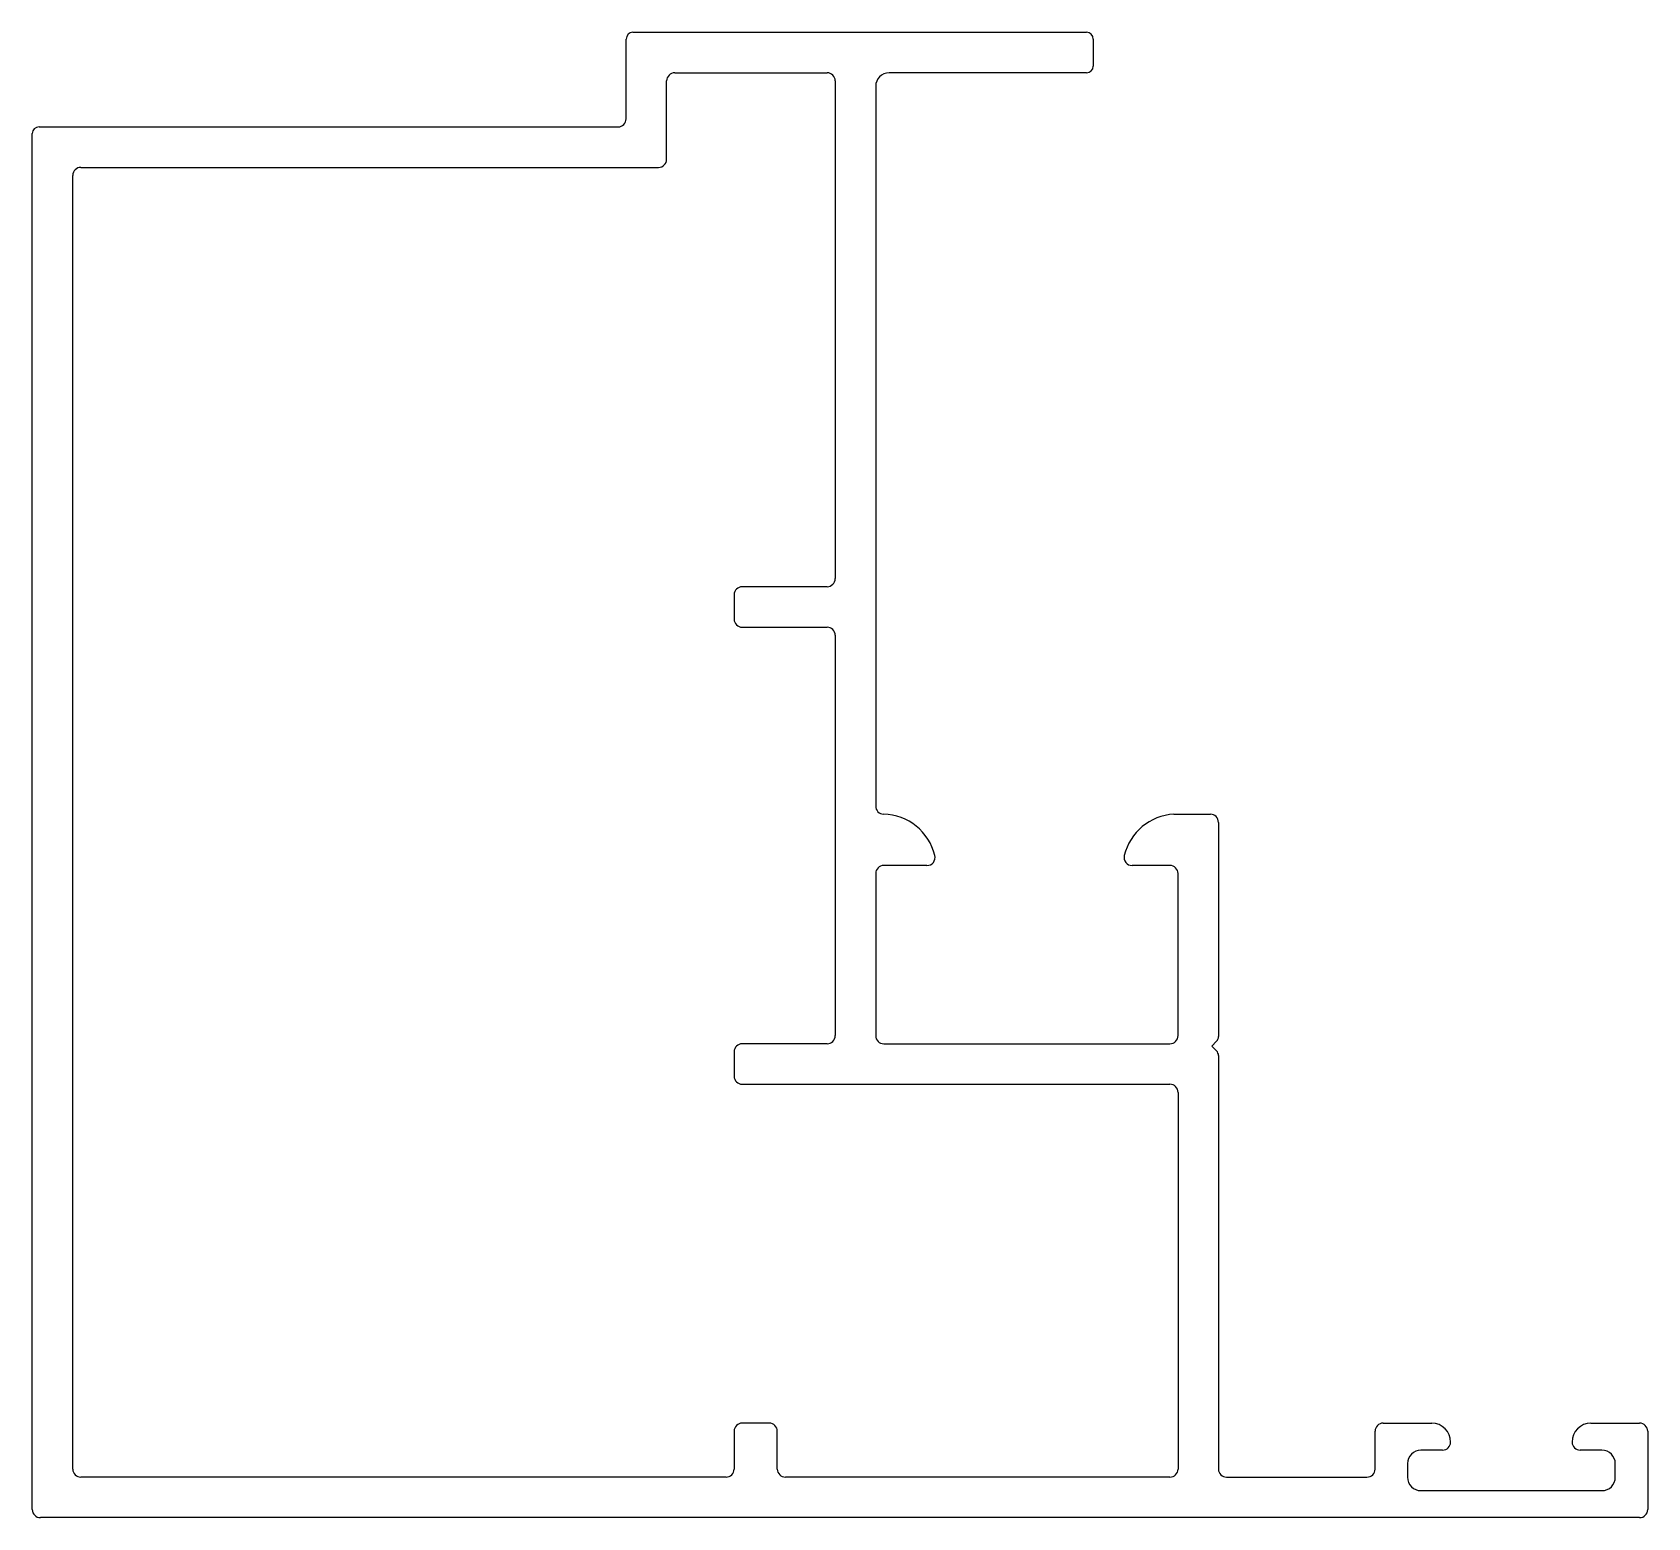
# Model space of a CAD drawing. Extents: x 746.7 to 806.5, y 440.2 to 495.2.
import ezdxf

# ---------------------------------------------------------------- set-up
doc = ezdxf.new("R2010")
doc.units = 0
doc.layers.get('0').update_dxf_attribs({"linetype": 'CONTINUOUS'})

msp = doc.modelspace()

# ---------------------------------------------------------------- linework, layer by layer
at = {"color": 0}
for p, q in [((768.701, 491.981), (768.701, 494.931)), ((768.951, 495.181), (785.755, 495.181)), ((786.005, 494.931), (786.005, 493.931)), ((770.201, 490.481), (770.201, 493.381)), ((770.501, 493.681), (776.145, 493.681)), ((776.445, 493.381), (776.445, 474.953)), ((777.945, 493.181), (777.945, 466.532)), ((785.755, 493.681), (778.445, 493.681)), ((746.701, 440.481), (746.701, 491.431)), ((746.951, 491.681), (768.401, 491.681)), ((748.501, 490.181), (769.901, 490.181)), ((748.201, 441.981), (748.201, 489.881)), ((776.145, 474.653), (773.001, 474.653)), ((772.701, 474.353), (772.701, 473.453)), ((773.001, 473.153), (776.145, 473.153)), ((776.445, 472.853), (776.445, 458.03)), ((788.994, 466.227), (790.345, 466.227)), ((790.645, 465.927), (790.645, 457.997)), ((777.945, 464.03), (777.945, 458.03)), ((779.845, 464.33), (778.245, 464.33)), ((788.845, 464.33), (787.445, 464.33)), ((789.145, 458.03), (789.145, 464.03)), ((790.572, 457.82), (790.395, 457.643)), ((772.701, 457.43), (772.701, 456.53)), ((776.145, 457.73), (773.001, 457.73)), ((778.245, 457.73), (788.845, 457.73)), ((790.395, 457.643), (790.572, 457.466)), ((790.645, 457.29), (790.645, 441.981)), ((773.001, 456.23), (788.845, 456.23)), ((789.145, 455.93), (789.145, 441.981)), ((774.001, 443.681), (773.001, 443.681)), ((796.745, 443.681), (798.545, 443.681)), ((804.445, 443.681), (806.245, 443.681)), ((772.701, 443.381), (772.701, 441.981)), ((774.301, 441.981), (774.301, 443.381)), ((796.445, 441.981), (796.445, 443.381)), ((806.545, 443.381), (806.545, 440.481)), ((798.945, 442.681), (798.145, 442.681)), ((804.845, 442.681), (804.045, 442.681)), ((772.401, 441.681), (748.501, 441.681)), ((788.845, 441.681), (774.601, 441.681)), ((790.945, 441.681), (796.145, 441.681)), ((797.645, 442.181), (797.645, 441.681)), ((805.345, 441.681), (805.345, 442.181)), ((798.145, 441.181), (804.845, 441.181)), ((806.245, 440.181), (747.001, 440.181))]:
    msp.add_line(p, q, dxfattribs=at)
for centre, radius, start, end in [((768.951, 494.931), 0.25, 90, 180), ((785.755, 494.931), 0.25, 0, 90), ((785.755, 493.931), 0.25, 270, 360), ((770.501, 493.381), 0.3, 90, 180), ((776.145, 493.381), 0.3, 0, 90), ((778.445, 493.181), 0.5, 90, 180), ((768.401, 491.981), 0.3, 270, 0), ((746.951, 491.431), 0.25, 90, 180), ((748.501, 489.881), 0.3, 90, 180), ((769.901, 490.481), 0.3, 270, 0), ((773.001, 474.353), 0.3, 90, 180), ((776.145, 474.953), 0.3, 270, 0), ((773.001, 473.453), 0.3, 180, 270), ((776.145, 472.853), 0.3, 0, 90), ((778.245, 466.532), 0.3, 180.00127, 268.59879), ((778.189, 464.228), 2.004, 13.62987, 88.59879), ((789.098, 464.23), 2, 92.97282, 166.39104), ((790.345, 465.927), 0.3, 360, 90), ((779.845, 464.63), 0.3, 270, 13.62987), ((787.445, 464.63), 0.3, 166.39104, 270), ((778.245, 464.03), 0.3, 90, 180), ((788.845, 464.03), 0.3, 360, 90), ((776.145, 458.03), 0.3, 270, 360), ((778.245, 458.03), 0.3, 180, 270), ((788.845, 458.03), 0.3, 270, 0), ((790.395, 457.997), 0.25, 315, 360), ((773.001, 457.43), 0.3, 90, 180), ((790.395, 457.29), 0.25, 0, 45), ((773.001, 456.53), 0.3, 180, 270), ((788.845, 455.93), 0.3, 360, 90), ((773.001, 443.381), 0.3, 90, 180), ((774.001, 443.381), 0.3, 0, 90), ((796.745, 443.381), 0.3, 90, 180), ((798.545, 442.981), 0.7, 0, 90), ((804.445, 442.981), 0.7, 90, 180), ((806.245, 443.381), 0.3, 360, 90), ((798.945, 442.981), 0.3, 270, 0), ((804.045, 442.981), 0.3, 180, 270), ((798.145, 442.181), 0.5, 90, 180), ((804.845, 442.181), 0.5, 0, 90), ((748.501, 441.981), 0.3, 180, 270), ((772.401, 441.981), 0.3, 270, 360), ((774.601, 441.981), 0.3, 180, 270), ((788.845, 441.981), 0.3, 270, 360), ((790.945, 441.981), 0.3, 180, 270), ((796.145, 441.981), 0.3, 270, 0), ((798.145, 441.681), 0.5, 180, 270), ((804.845, 441.681), 0.5, 270, 360), ((747.001, 440.481), 0.3, 180, 270), ((806.245, 440.481), 0.3, 270, 0)]:
    msp.add_arc(centre, radius, start, end, dxfattribs=at)

doc.saveas('drawing.dxf')
